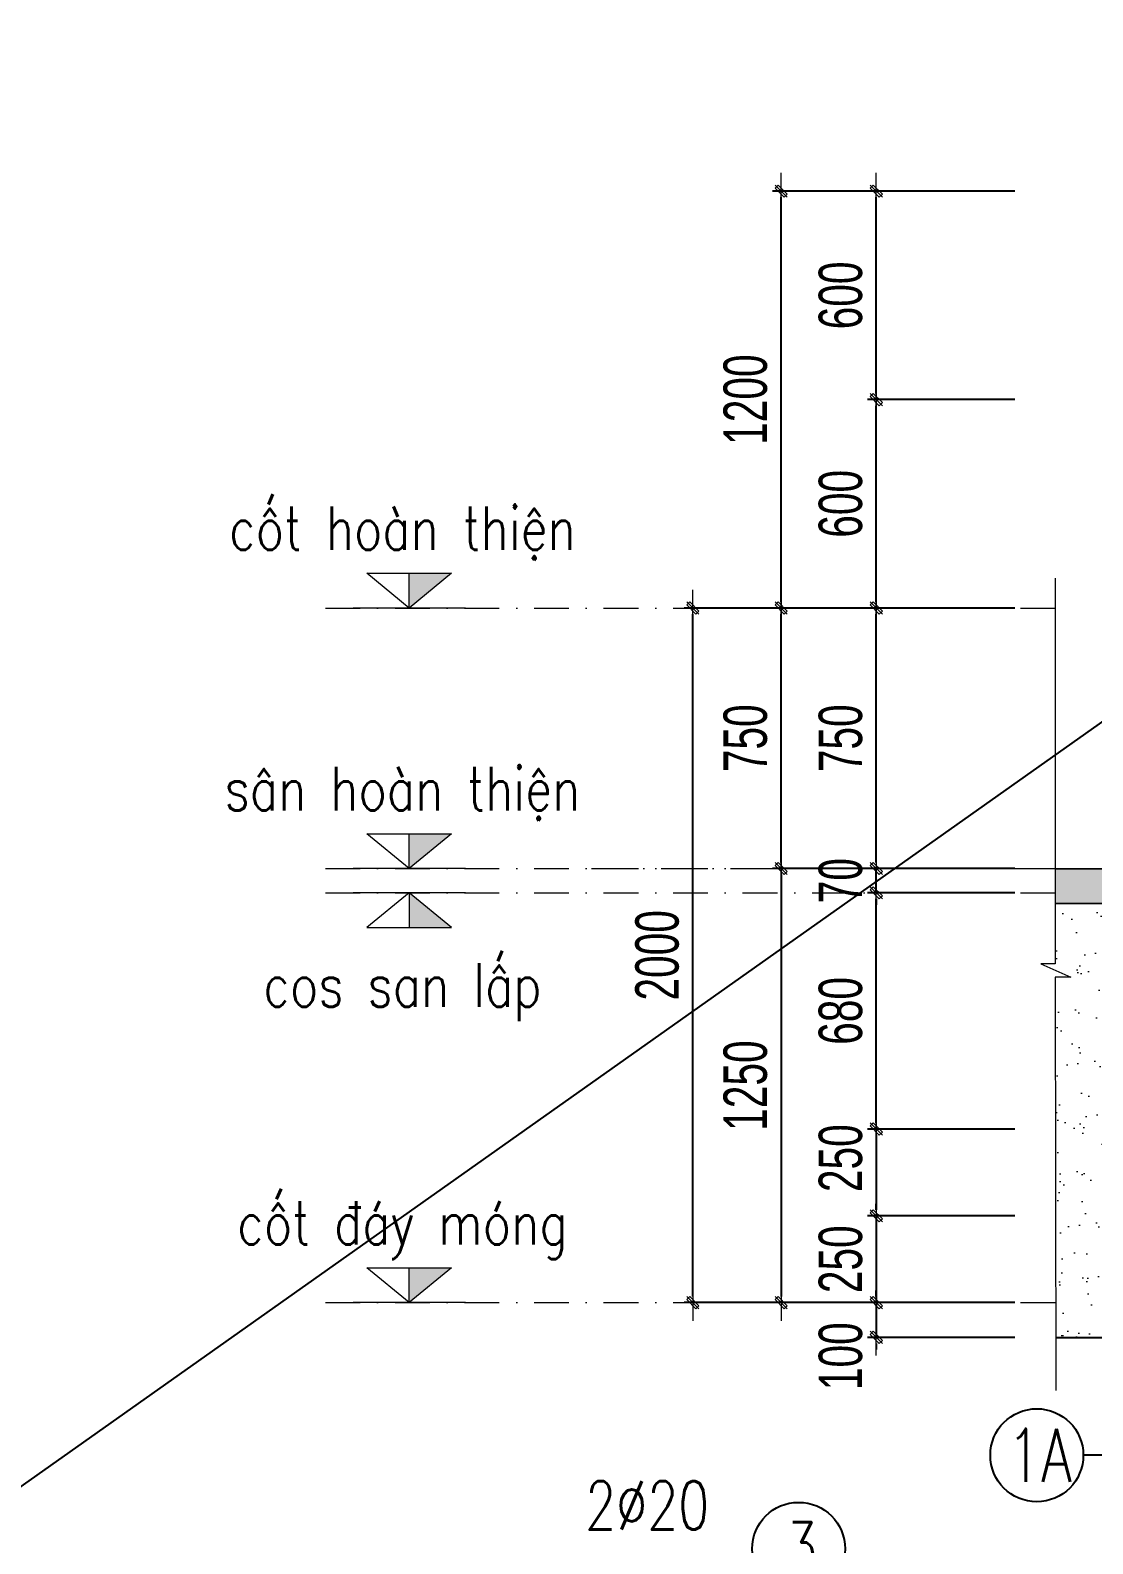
# Model space of a CAD drawing. Header units: millimetres. Extents: x -295047 to 263296, y -724756 to -308748.
# Drawn here: x -139304 to -136246, y -356245 to -351887 of the extents above; entities that cross this region are included whole.
import ezdxf
from ezdxf.enums import TextEntityAlignment as Align

# ---------------------------------------------------------------- set-up
doc = ezdxf.new("R2010")
doc.units = ezdxf.units.MM
doc.header["$MEASUREMENT"] = 0
doc.header["$PDMODE"] = 32
doc.linetypes.add('DASHDOT', pattern=[1, 0.5, -0.25, 0, -0.25])
doc.layers.get('Defpoints').update_dxf_attribs({"color": 1})
doc.layers.add('KCS_Plotter', color=11, linetype='Continuous', plot=False)
for name, color, linetype, lineweight in [('LC Dim', 8, 'Continuous', 18), ('LC Hatch', 252, 'Continuous', 9), ('LC Net manh', 219, 'Continuous', 5), ('LC Net thay', 7, 'Continuous', 25), ('LC Net truc', 79, 'DASHDOT', 13), ('LC Text1', 3, 'Continuous', 20), ('LC Text2', 7, 'Continuous', 25)]:
    doc.layers.add(name, color=color, linetype=linetype, lineweight=lineweight)
doc.styles.add('HOATBIF', font='hoatbif.shx', dxfattribs={"width": 0.7})
doc.styles.add('LC 3', font='vnsimli.shx', dxfattribs={"width": 0.75})
doc.styles.add('T1', font='Vnsimli.shx', dxfattribs={"width": 0.8})
doc.dimstyles.new('1-100(1-50)', dxfattribs={"dimscale": 50, "dimtxt": 2.5, "dimasz": 0.35, "dimexe": 0.5, "dimexo": 0, "dimgap": 0.8, "dimtad": 1, "dimdec": 0, "dimzin": 0, "dimdsep": 46, "dimtxsty": 'HOATBIF', "dimblk1": 'DOT', "dimblk2": 'DOT', "dimsah": 1, "dimcen": -1, "dimdle": 1, "dimclrd": 256, "dimclre": 256, "dimclrt": 4, "dimadec": 3, "dimazin": 2, "dimtfac": 0.333333, "dimtdec": 0, "dimtix": 1, "dimtmove": 2, "dimatfit": 3, "dimldrblk": 'DOT', "dimfxl": 1, "dimtvp": 0.833333, "dimtolj": 1, "dimtzin": 0, "dimarcsym": 0})

# ---------------------------------------------------------------- blocks, each defined once
blk = doc.blocks.new('Caodo1')
at = {"layer": 'LC Text1'}
blk.add_hatch(color=256, dxfattribs=at).paths.add_polyline_path([(0, 200.2), (0, 0), (243.4, 200.2)])
for p, q in [((0, 0), (0, 200.2)), ((323.6, 0), (-323.6, 0))]:
    blk.add_line(p, q, dxfattribs=at)
blk.add_lwpolyline([(-243.4, 200.2), (243.4, 200.2), (0, 0), (0, 0)], close=True, dxfattribs=at)
at = {"layer": 'LC Text1', "style": 'T1', "width": 0.8}
blk.add_attdef('%%P0,00', text='', height=250, dxfattribs=at).set_placement((-39, 459.5), align=Align.MIDDLE_CENTER)
blk = doc.blocks.new('DOT')
at = {"layer": 'LC Dim'}
blk.add_line((-3, 0), (3, 0), dxfattribs=at)
at = {"layer": 'LC Dim', "color": 4}
blk.add_line((-1, -1), (1, 1), dxfattribs=at)
blk.add_lwpolyline([(0.5, 1), (-1, -0.5), (-0.5, -1), (1, 0.5)], close=True, dxfattribs=at)
blk = doc.blocks.new('*D549')
at = {"layer": 'Defpoints', "color": 0, "ltscale": 2, "transparency": 16777216}
for p in [(-136470.2, -355550.8), (-136869, -355650.8), (-136470.2, -355650.8)]:
    blk.add_point(p, dxfattribs=at)
at = {"layer": 'LC Dim', "lineweight": -2, "ltscale": 2, "transparency": 16777216}
for p, q in [((-136869, -355533.3), (-136869, -355515.8)), ((-136470.2, -355550.8), (-136894, -355550.8)), ((-136869, -355550.8), (-136869, -355650.8)), ((-136470.2, -355650.8), (-136894, -355650.8)), ((-136869, -355668.3), (-136869, -355685.8))]:
    blk.add_line(p, q, dxfattribs=at)
at = {"layer": 'LC Dim', "lineweight": -2, "ltscale": 2, "transparency": 16777216, "xscale": 17.5, "yscale": 17.5, "zscale": 17.5}
for p, rotation in [((-136869, -355550.8), 270), ((-136869, -355650.8), 90)]:
    blk.add_blockref('DOT', p, dxfattribs=dict(at, rotation=rotation))
at = {"layer": 'LC Dim', "color": 4, "ltscale": 2, "transparency": 16777216, "insert": (-136971.5, -355704.9), "char_height": 125, "attachment_point": 5, "rotation": 90, "style": 'HOATBIF'}
blk.add_mtext('\\A1;100', dxfattribs=at)
blk = doc.blocks.new('_Dot')
at = {"color": 0, "linetype": 'ByBlock', "lineweight": -2}
blk.add_line((-0.5, 0), (-1, 0), dxfattribs=at)
at = {"color": 0, "linetype": 'ByBlock', "const_width": 0.5}
blk.add_lwpolyline([(-0.25, 0, 1), (0.25, 0, 1)], format="xyb", close=True, dxfattribs=at)
blk = doc.blocks.new('*D550')
at = {"layer": 'Defpoints', "color": 0, "ltscale": 2, "transparency": 16777216}
for p in [(-136470.2, -355050.8), (-136869, -355300.8), (-136470.2, -355300.8)]:
    blk.add_point(p, dxfattribs=at)
at = {"layer": 'LC Dim', "lineweight": -2, "ltscale": 2, "transparency": 16777216}
for p, q in [((-136470.2, -355050.8), (-136894, -355050.8)), ((-136869, -355068.3), (-136869, -355283.3)), ((-136470.2, -355300.8), (-136894, -355300.8))]:
    blk.add_line(p, q, dxfattribs=at)
at = {"layer": 'LC Dim', "lineweight": -2, "ltscale": 2, "transparency": 16777216, "xscale": 17.5, "yscale": 17.5, "zscale": 17.5}
for p, rotation in [((-136869, -355050.8), 90), ((-136869, -355300.8), 270)]:
    blk.add_blockref('DOT', p, dxfattribs=dict(at, rotation=rotation))
at = {"layer": 'LC Dim', "color": 4, "ltscale": 2, "transparency": 16777216, "insert": (-136971.5, -355134.8), "char_height": 125, "attachment_point": 5, "rotation": 90, "style": 'HOATBIF'}
blk.add_mtext('\\A1;250', dxfattribs=at)
blk = doc.blocks.new('*D551')
at = {"layer": 'Defpoints', "color": 0, "ltscale": 2, "transparency": 16777216}
for p in [(-136869, -353550.8), (-136470.2, -353550.8), (-136470.2, -354300.8)]:
    blk.add_point(p, dxfattribs=at)
at = {"layer": 'LC Dim', "lineweight": -2, "ltscale": 2, "transparency": 16777216}
for p, q in [((-136470.2, -353550.8), (-136894, -353550.8)), ((-136869, -354283.3), (-136869, -353568.3)), ((-136470.2, -354300.8), (-136894, -354300.8))]:
    blk.add_line(p, q, dxfattribs=at)
at = {"layer": 'LC Dim', "lineweight": -2, "ltscale": 2, "transparency": 16777216, "xscale": 17.5, "yscale": 17.5, "zscale": 17.5}
for p, rotation in [((-136869, -353550.8), 90), ((-136869, -354300.8), 270)]:
    blk.add_blockref('DOT', p, dxfattribs=dict(at, rotation=rotation))
at = {"layer": 'LC Dim', "color": 4, "ltscale": 2, "transparency": 16777216, "insert": (-136971.5, -353925.8), "char_height": 125, "attachment_point": 5, "rotation": 90, "style": 'HOATBIF'}
blk.add_mtext('\\A1;750', dxfattribs=at)
blk = doc.blocks.new('*D552')
at = {"layer": 'Defpoints', "color": 0, "ltscale": 2, "transparency": 16777216}
for p in [(-136869, -354370.8), (-136470.2, -354370.8), (-136470.2, -355050.8)]:
    blk.add_point(p, dxfattribs=at)
at = {"layer": 'LC Dim', "lineweight": -2, "ltscale": 2, "transparency": 16777216}
for p, q in [((-136470.2, -354370.8), (-136894, -354370.8)), ((-136869, -355033.3), (-136869, -354388.3)), ((-136470.2, -355050.8), (-136894, -355050.8))]:
    blk.add_line(p, q, dxfattribs=at)
at = {"layer": 'LC Dim', "lineweight": -2, "ltscale": 2, "transparency": 16777216, "xscale": 17.5, "yscale": 17.5, "zscale": 17.5}
for p, rotation in [((-136869, -354370.8), 90), ((-136869, -355050.8), 270)]:
    blk.add_blockref('DOT', p, dxfattribs=dict(at, rotation=rotation))
at = {"layer": 'LC Dim', "color": 4, "ltscale": 2, "transparency": 16777216, "insert": (-136971.5, -354710.8), "char_height": 125, "attachment_point": 5, "rotation": 90, "style": 'HOATBIF'}
blk.add_mtext('\\A1;680', dxfattribs=at)
blk = doc.blocks.new('*D553')
at = {"layer": 'Defpoints', "color": 0, "ltscale": 2, "transparency": 16777216}
for p in [(-137143, -353550.8), (-136470.2, -353550.8), (-136470.2, -354300.8)]:
    blk.add_point(p, dxfattribs=at)
at = {"layer": 'LC Dim', "lineweight": -2, "ltscale": 2, "transparency": 16777216}
for p, q in [((-136470.2, -353550.8), (-137168, -353550.8)), ((-137143, -354283.3), (-137143, -353568.3)), ((-136470.2, -354300.8), (-137168, -354300.8))]:
    blk.add_line(p, q, dxfattribs=at)
at = {"layer": 'LC Dim', "lineweight": -2, "ltscale": 2, "transparency": 16777216, "xscale": 17.5, "yscale": 17.5, "zscale": 17.5}
for p, rotation in [((-137143, -353550.8), 90), ((-137143, -354300.8), 270)]:
    blk.add_blockref('DOT', p, dxfattribs=dict(at, rotation=rotation))
at = {"layer": 'LC Dim', "color": 4, "ltscale": 2, "transparency": 16777216, "insert": (-137245.5, -353925.8), "char_height": 125, "attachment_point": 5, "rotation": 90, "style": 'HOATBIF'}
blk.add_mtext('\\A1;750', dxfattribs=at)
blk = doc.blocks.new('*D554')
at = {"layer": 'Defpoints', "color": 0, "ltscale": 2, "transparency": 16777216}
for p in [(-136869, -352950.8), (-136470.2, -352950.8), (-136470.2, -353550.8)]:
    blk.add_point(p, dxfattribs=at)
at = {"layer": 'LC Dim', "lineweight": -2, "ltscale": 2, "transparency": 16777216}
for p, q in [((-136470.2, -352950.8), (-136894, -352950.8)), ((-136869, -353533.3), (-136869, -352968.3)), ((-136470.2, -353550.8), (-136894, -353550.8))]:
    blk.add_line(p, q, dxfattribs=at)
at = {"layer": 'LC Dim', "lineweight": -2, "ltscale": 2, "transparency": 16777216, "xscale": 17.5, "yscale": 17.5, "zscale": 17.5}
for p, rotation in [((-136869, -352950.8), 90), ((-136869, -353550.8), 270)]:
    blk.add_blockref('DOT', p, dxfattribs=dict(at, rotation=rotation))
at = {"layer": 'LC Dim', "color": 4, "ltscale": 2, "transparency": 16777216, "insert": (-136971.5, -353250.8), "char_height": 125, "attachment_point": 5, "rotation": 90, "style": 'HOATBIF'}
blk.add_mtext('\\A1;600', dxfattribs=at)
blk = doc.blocks.new('*D555')
at = {"layer": 'Defpoints', "color": 0, "ltscale": 2, "transparency": 16777216}
for p in [(-136869, -352350.8), (-136470.2, -352350.8), (-136470.2, -352950.8)]:
    blk.add_point(p, dxfattribs=at)
at = {"layer": 'LC Dim', "lineweight": -2, "ltscale": 2, "transparency": 16777216}
for p, q in [((-136470.2, -352350.8), (-136894, -352350.8)), ((-136869, -352933.3), (-136869, -352368.3)), ((-136470.2, -352950.8), (-136894, -352950.8))]:
    blk.add_line(p, q, dxfattribs=at)
at = {"layer": 'LC Dim', "lineweight": -2, "ltscale": 2, "transparency": 16777216, "xscale": 17.5, "yscale": 17.5, "zscale": 17.5}
for p, rotation in [((-136869, -352350.8), 90), ((-136869, -352950.8), 270)]:
    blk.add_blockref('DOT', p, dxfattribs=dict(at, rotation=rotation))
at = {"layer": 'LC Dim', "color": 4, "ltscale": 2, "transparency": 16777216, "insert": (-136971.5, -352650.8), "char_height": 125, "attachment_point": 5, "rotation": 90, "style": 'HOATBIF'}
blk.add_mtext('\\A1;600', dxfattribs=at)
blk = doc.blocks.new('*D556')
at = {"layer": 'Defpoints', "color": 0, "ltscale": 2, "transparency": 16777216}
for p in [(-137143, -352350.8), (-136470.2, -352350.8), (-136470.2, -353550.8)]:
    blk.add_point(p, dxfattribs=at)
at = {"layer": 'LC Dim', "lineweight": -2, "ltscale": 2, "transparency": 16777216}
for p, q in [((-136470.2, -352350.8), (-137168, -352350.8)), ((-137143, -353533.3), (-137143, -352368.3)), ((-136470.2, -353550.8), (-137168, -353550.8))]:
    blk.add_line(p, q, dxfattribs=at)
at = {"layer": 'LC Dim', "lineweight": -2, "ltscale": 2, "transparency": 16777216, "xscale": 17.5, "yscale": 17.5, "zscale": 17.5}
for p, rotation in [((-137143, -352350.8), 90), ((-137143, -353550.8), 270)]:
    blk.add_blockref('DOT', p, dxfattribs=dict(at, rotation=rotation))
at = {"layer": 'LC Dim', "color": 4, "ltscale": 2, "transparency": 16777216, "insert": (-137245.5, -352950.8), "char_height": 125, "attachment_point": 5, "rotation": 90, "style": 'HOATBIF'}
blk.add_mtext('\\A1;1200', dxfattribs=at)
blk = doc.blocks.new('*D557')
at = {"layer": 'Defpoints', "color": 0, "ltscale": 2, "transparency": 16777216}
for p in [(-137397, -353550.8), (-136470.2, -353550.8), (-136470.2, -355550.8)]:
    blk.add_point(p, dxfattribs=at)
at = {"layer": 'LC Dim', "lineweight": -2, "ltscale": 2, "transparency": 16777216}
for p, q in [((-136470.2, -353550.8), (-137422, -353550.8)), ((-137397, -355533.3), (-137397, -353568.3)), ((-136470.2, -355550.8), (-137422, -355550.8))]:
    blk.add_line(p, q, dxfattribs=at)
at = {"layer": 'LC Dim', "lineweight": -2, "ltscale": 2, "transparency": 16777216, "xscale": 17.5, "yscale": 17.5, "zscale": 17.5}
for p, rotation in [((-137397, -353550.8), 90), ((-137397, -355550.8), 270)]:
    blk.add_blockref('DOT', p, dxfattribs=dict(at, rotation=rotation))
at = {"layer": 'LC Dim', "color": 4, "ltscale": 2, "transparency": 16777216, "insert": (-137499.5, -354550.8), "char_height": 125, "attachment_point": 5, "rotation": 90, "style": 'HOATBIF'}
blk.add_mtext('\\A1;2000', dxfattribs=at)
blk = doc.blocks.new('*D558')
at = {"layer": 'Defpoints', "color": 0, "ltscale": 2, "transparency": 16777216}
for p in [(-136470.2, -354300.8), (-137143, -355550.8), (-136470.2, -355550.8)]:
    blk.add_point(p, dxfattribs=at)
at = {"layer": 'LC Dim', "lineweight": -2, "ltscale": 2, "transparency": 16777216}
for p, q in [((-136470.2, -354300.8), (-137168, -354300.8)), ((-137143, -354318.3), (-137143, -355533.3)), ((-136470.2, -355550.8), (-137168, -355550.8))]:
    blk.add_line(p, q, dxfattribs=at)
at = {"layer": 'LC Dim', "lineweight": -2, "ltscale": 2, "transparency": 16777216, "xscale": 17.5, "yscale": 17.5, "zscale": 17.5}
for p, rotation in [((-137143, -354300.8), 90), ((-137143, -355550.8), 270)]:
    blk.add_blockref('DOT', p, dxfattribs=dict(at, rotation=rotation))
at = {"layer": 'LC Dim', "color": 4, "ltscale": 2, "transparency": 16777216, "insert": (-137245.5, -354925.8), "char_height": 125, "attachment_point": 5, "rotation": 90, "style": 'HOATBIF'}
blk.add_mtext('\\A1;1250', dxfattribs=at)
blk = doc.blocks.new('*D559')
at = {"layer": 'Defpoints', "color": 0, "ltscale": 2, "transparency": 16777216}
for p in [(-136470.2, -355300.8), (-136869, -355550.8), (-136470.2, -355550.8)]:
    blk.add_point(p, dxfattribs=at)
at = {"layer": 'LC Dim', "lineweight": -2, "ltscale": 2, "transparency": 16777216}
for p, q in [((-136470.2, -355300.8), (-136894, -355300.8)), ((-136869, -355283.3), (-136869, -355265.8)), ((-136869, -355300.8), (-136869, -355550.8)), ((-136470.2, -355550.8), (-136894, -355550.8)), ((-136869, -355568.3), (-136869, -355585.8))]:
    blk.add_line(p, q, dxfattribs=at)
at = {"layer": 'LC Dim', "lineweight": -2, "ltscale": 2, "transparency": 16777216, "xscale": 17.5, "yscale": 17.5, "zscale": 17.5}
for p, rotation in [((-136869, -355300.8), 270), ((-136869, -355550.8), 90)]:
    blk.add_blockref('DOT', p, dxfattribs=dict(at, rotation=rotation))
at = {"layer": 'LC Dim', "color": 4, "ltscale": 2, "transparency": 16777216, "insert": (-136971.5, -355425.8), "char_height": 125, "attachment_point": 5, "rotation": 90, "style": 'HOATBIF'}
blk.add_mtext('\\A1;250', dxfattribs=at)
blk = doc.blocks.new('*D560')
at = {"layer": 'Defpoints', "color": 0, "ltscale": 2, "transparency": 16777216}
for p in [(-136869, -354300.8), (-136470.2, -354300.8), (-136470.2, -354370.8)]:
    blk.add_point(p, dxfattribs=at)
at = {"layer": 'LC Dim', "lineweight": -2, "ltscale": 2, "transparency": 16777216}
for p, q in [((-136470.2, -354300.8), (-136894, -354300.8)), ((-136869, -354283.3), (-136869, -354265.8)), ((-136869, -354370.8), (-136869, -354300.8)), ((-136470.2, -354370.8), (-136894, -354370.8)), ((-136869, -354388.3), (-136869, -354405.8))]:
    blk.add_line(p, q, dxfattribs=at)
at = {"layer": 'LC Dim', "lineweight": -2, "ltscale": 2, "transparency": 16777216, "xscale": 17.5, "yscale": 17.5, "zscale": 17.5}
for p, rotation in [((-136869, -354300.8), 270), ((-136869, -354370.8), 90)]:
    blk.add_blockref('DOT', p, dxfattribs=dict(at, rotation=rotation))
at = {"layer": 'LC Dim', "color": 4, "ltscale": 2, "transparency": 16777216, "insert": (-136971.5, -354335.8), "char_height": 125, "attachment_point": 5, "rotation": 90, "style": 'HOATBIF'}
blk.add_mtext('\\A1;70', dxfattribs=at)

msp = doc.modelspace()

# ---------------------------------------------------------------- hatches: boundary and pattern name
at = {"layer": 'LC Hatch', "ltscale": 2}
h = msp.add_hatch(dxfattribs=at)
h.set_pattern_fill('AR-CONC', color=256, scale=10, style=0)
h.set_pattern_definition([(50, (-1646.14, 1003.27), (71.726018, -6.2752135), [7.5, -82.5]), (355, (-1646.14, 1003.27), (-13.875133, 75.219213), [6, -66]), (100.4514, (-1640.16, 1002.745), (57.850938, 68.943954), [6.374019, -70.114211]), (46.1842, (-1646.14, 1023.27), (106.724105, -16.551901), [11.25, -123.75]), (96.6356, (-1637.24, 1021.89), (93.46627, 97.411787), [9.56103, -105.1713]), (351.1842, (-1646.14, 1023.27), (93.466195, 97.41186), [9, -99]), (21, (-1636.14, 1018.27), (59.690705, -40.261889), [7.5, -82.5]), (326, (-1636.14, 1018.27), (24.331533, 72.515005), [6, -66]), (71.4514, (-1631.164, 1014.91), (84.022263, 32.25305), [6.374019, -70.114211]), (37.5, (-1646.138, 1003.268), (1.2159855, 33.2893854), [0, -65.2, 0, -67, 0, -66.25]), (7.5, (-1646.138, 1003.268), (26.3069537, 39.4411712), [0, -38.2, 0, -63.7, 0, -25.25]), (327.5, (-1668.438, 1003.268), (53.3822436, -2.2554872), [0, -25, 0, -78, 0, -103.5]), (317.5, (-1678.44, 1003.27), (58.318617, 10.010498), [0, -32.5, 0, -51.8, 0, -73.5])])
h.paths.add_polyline_path([(-135192, -354306.5), (-136351.7, -354300.8), (-136354, -354300.8), (-136353.9, -354400.8), (-135192, -354406.5), (-135192, -354371.4)])
h.paths.add_polyline_path([(-133852.4, -354671.4), (-134972, -354671.4), (-134972, -354771.4), (-133852.4, -354771.4)])
h = msp.add_hatch(dxfattribs=at)
h.set_pattern_fill('AR-SAND', color=256, scale=60)
h.set_pattern_definition([(37.5, (-1646.14, 903.27), (-3.779601, 115.609426), [0, -91.2, 0, -102, 0, -97.5]), (7.5, (-1646.14, 903.27), (106.1866, 169.328764), [0, -49.2, 0, -82.2, 0, -31.5]), (327.5, (-1719.94, 903.27), (186.848512, 0.339543), [0, -30, 0, -108, 0, -141]), (317.5, (-1719.94, 903.27), (180.367596, 52.660534), [0, -15, 0, -70.8, 0, -81])])
h.paths.add_polyline_path([(-133852.4, -354771.4), (-134972, -354771.4), (-134972, -355056.5), (-134932, -355056.5), (-134481.9, -355301.4), (-134481.9, -355551.4), (-134381.9, -355551.4), (-134381.9, -355651.3), (-133852.4, -355651.4)])
h.paths.add_polyline_path([(-135682.2, -355300.8), (-135232, -355056.5), (-135192, -355056.5), (-135192, -354706.5), (-135191.5, -354406.5), (-136353.4, -354400.8), (-136353.8, -354675.2), (-136395.3, -354675.2), (-136308.8, -354713.2), (-136353.8, -354713.2), (-136351.9, -355650.8), (-135782.2, -355650.9), (-135782.2, -355550.8), (-135682.2, -355550.8)])
edge = h.paths.add_edge_path(flags=16)
edge.add_arc((-135938.7, -354996.2), 133.8, 0, 180, ccw=False)
edge.add_arc((-135938.7, -354996.2), 133.8, -180, 0, ccw=False)
h.paths.add_polyline_path([(-136010.2, -355112.9), (-135852, -355112.9), (-135852, -354883.7), (-136010.2, -354883.7)], flags=16)
h.paths.add_polyline_path([(-135804.8, -354837.5), (-135199.6, -354837.5), (-135199.6, -354622), (-135804.8, -354622)], flags=16)

# ---------------------------------------------------------------- linework, layer by layer
at = {"layer": 'KCS_Plotter', "ltscale": 2}
msp.add_line((-144104.2, -359455.3), (-123104.2, -344605.3), dxfattribs=at)
at = {"layer": 'LC Net manh', "ltscale": 2}
msp.add_lwpolyline([(-136354.4, -353464.6), (-136353.8, -354575.2), (-136395.3, -354575.2), (-136308.8, -354613.2), (-136353.8, -354613.2), (-136351.7, -355803.6)], dxfattribs=at)
at = {"layer": 'LC Net thay', "linetype": 'Continuous', "ltscale": 1000}
for p, q in [((-136351.7, -354300.8), (-135192, -354306.5)), ((-136351.7, -354400.8), (-135192, -354406.5)), ((-136351.7, -355650.8), (-133852.4, -355651.4))]:
    msp.add_line(p, q, dxfattribs=at)
at = {"layer": 'LC Net truc', "ltscale": 200}
for p, q in [((-138454.4, -353550.8), (-136351.7, -353550.8)), ((-138454.4, -354300.8), (-136351.7, -354300.8)), ((-137688.5, -354300.8), (-136351.7, -354300.8)), ((-138454.4, -354370.8), (-136351.7, -354370.8)), ((-138454.4, -355550.8), (-136337.7, -355550.8))]:
    msp.add_line(p, q, dxfattribs=at)
at = {"layer": 'LC Text2', "ltscale": 100}
for centre in [(-136406.9, -355990), (-137092.7, -356259.5)]:
    msp.add_circle(centre, 133.8, dxfattribs=at)

# ---------------------------------------------------------------- block references
at = {"layer": 'LC Text1'}
ref = msp.add_blockref('Caodo1', (-138213.6, -353550.8), dxfattribs=dict(at, xscale=0.5, yscale=0.5, zscale=0.5))
ref.add_attrib('%%P0,00', 'cèt hoµn thiÖn', dxfattribs={"layer": 'LC Text2', "height": 125, "style": 'T1', "width": 0.8}).set_placement((-138233.1, -353321), align=Align.MIDDLE_CENTER)
ref = msp.add_blockref('Caodo1', (-138213.6, -354300.8), dxfattribs=dict(at, xscale=0.5, yscale=0.5, zscale=0.5))
ref.add_attrib('%%P0,00', 's©n hoµn thiÖn', dxfattribs={"layer": 'LC Text2', "height": 125, "style": 'T1', "width": 0.8}).set_placement((-138233.1, -354071), align=Align.MIDDLE_CENTER)
ref = msp.add_blockref('Caodo1', (-138213.6, -354370.8), dxfattribs=dict(at, xscale=-0.5, yscale=0.5, zscale=0.5, rotation=180))
ref.add_attrib('%%P0,00', 'cos san lÊp', dxfattribs={"layer": 'LC Text2', "height": 125, "style": 'T1', "width": 0.8}).set_placement((-138233.1, -354636.2), align=Align.MIDDLE_CENTER)
ref = msp.add_blockref('Caodo1', (-138213.6, -355550.8), dxfattribs=dict(at, xscale=0.5, yscale=0.5, zscale=0.5))
ref.add_attrib('%%P0,00', 'cèt ®¸y mãng', dxfattribs={"layer": 'LC Text2', "height": 125, "style": 'T1', "width": 0.8}).set_placement((-138233.1, -355321), align=Align.MIDDLE_CENTER)

# ---------------------------------------------------------------- texts
at = {"layer": 'LC Text2', "ltscale": 100, "style": 'LC 3', "width": 0.75}
msp.add_text('1A', height=152.78, rotation=360, dxfattribs=at).set_placement((-136399.3, -355990), align=Align.MIDDLE_CENTER)
at = {"layer": 'LC Text2', "linetype": 'ByBlock', "style": 'LC 3', "width": 0.75}
msp.add_text('2%%C20', height=138.89, dxfattribs=at).set_placement((-137707.1, -356204))
at = {"layer": 'LC Text2', "ltscale": 100, "style": 'LC 3', "width": 0.75}
msp.add_text('3', height=152.8, dxfattribs=at).set_placement((-137085.1, -356259.5), align=Align.MIDDLE_CENTER)

# ---------------------------------------------------------------- dimensions: what is measured, and where the dimension line sits
at = {"layer": 'LC Dim', "ltscale": 2}
for base, p1, p2, picture, middle in [((-137143, -352350.8), (-136470.2, -353550.8), (-136470.2, -352350.8), '*D556', (-137245.5, -352950.8)), ((-136869, -352350.8), (-136470.2, -352950.8), (-136470.2, -352350.8), '*D555', (-136971.5, -352650.8)), ((-136869, -352950.8), (-136470.2, -353550.8), (-136470.2, -352950.8), '*D554', (-136971.5, -353250.8)), ((-137397, -353550.8), (-136470.2, -355550.8), (-136470.2, -353550.8), '*D557', (-137499.5, -354550.8)), ((-137143, -353550.8), (-136470.2, -354300.8), (-136470.2, -353550.8), '*D553', (-137245.5, -353925.8)), ((-136869, -353550.8), (-136470.2, -354300.8), (-136470.2, -353550.8), '*D551', (-136971.5, -353925.8)), ((-137143, -355550.8), (-136470.2, -354300.8), (-136470.2, -355550.8), '*D558', (-137245.5, -354925.8)), ((-136869, -354300.8), (-136470.2, -354370.8), (-136470.2, -354300.8), '*D560', (-136971.5, -354335.8)), ((-136869, -354370.8), (-136470.2, -355050.8), (-136470.2, -354370.8), '*D552', (-136971.5, -354710.8)), ((-136869, -355550.8), (-136470.2, -355300.8), (-136470.2, -355550.8), '*D559', (-136971.5, -355425.8))]:
    dim = msp.add_linear_dim(base=base, p1=p1, p2=p2, angle=90, dimstyle='1-100(1-50)', dxfattribs=at)
    dim.commit()
    dim.dimension.update_dxf_attribs({"geometry": picture, "text_midpoint": middle})
for base, p1, p2, picture, middle in [((-136869, -355300.8), (-136470.2, -355050.8), (-136470.2, -355300.8), '*D550', (-136971.5, -355134.8)), ((-136869, -355650.8), (-136470.2, -355550.8), (-136470.2, -355650.8), '*D549', (-136971.5, -355704.9))]:
    dim = msp.add_linear_dim(base=base, p1=p1, p2=p2, angle=90, dimstyle='1-100(1-50)', dxfattribs=at)
    dim.commit()
    dim.dimension.update_dxf_attribs({"geometry": picture, "text_midpoint": middle, "dimtype": 160})

# ---------------------------------------------------------------- leaders
msp.add_leader([(-135412.6, -355503.5), (-135543.5, -355990), (-136273.1, -355990)], dimstyle='1-100(1-50)', override={"dimasz": 0.7}, dxfattribs=at)

doc.saveas('drawing.dxf')
